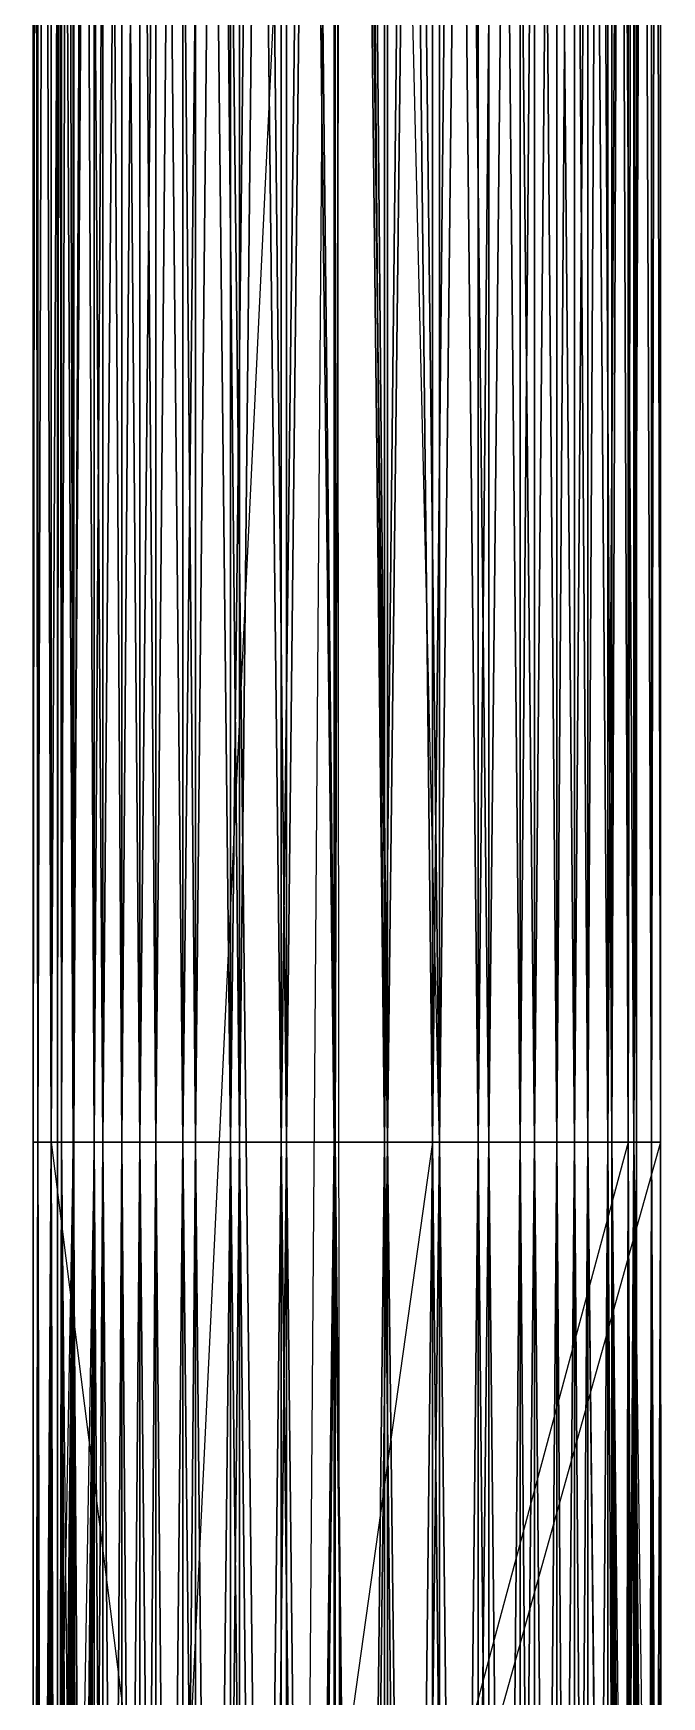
# Model space of a CAD drawing. Extents: x 234 to 504, y 2754 to 8450.
# Drawn here: x 234 to 504, y 6314 to 7026 of the extents above; entities that cross this region are included whole.
import ezdxf

# ---------------------------------------------------------------- set-up
doc = ezdxf.new("R2010")
doc.units = 0
doc.layers.get('0').update_dxf_attribs({"linetype": 'CONTINUOUS'})

msp = doc.modelspace()

# ---------------------------------------------------------------- linework, layer by layer
at = {"color": 7}
for points in [[(234.24, 8450.03, -235.81), (236.18, 6551.26, -258.56), (236.18, 6551.26, -258.56), (234.24, 8450.03, -235.81), (234.24, 6551.26, -235.81), (236.18, 6551.26, -258.56), (234.24, 6551.26, -235.81), (234.24, 8450.03, -235.81)], [(236.18, 8450.03, -213.05), (234.24, 6551.26, -235.81), (234.24, 6551.26, -235.81), (236.18, 8450.03, -213.05), (236.18, 6551.26, -213.05), (234.24, 6551.26, -235.81), (236.18, 6551.26, -213.05), (236.18, 8450.03, -213.05)], [(236.18, 8450.03, -258.56), (241.93, 6551.26, -280.66), (241.93, 6551.26, -280.66), (236.18, 8450.03, -258.56), (236.18, 6551.26, -258.56), (241.93, 6551.26, -280.66), (236.18, 6551.26, -258.56), (236.18, 8450.03, -258.56)], [(241.93, 8450.03, -190.95), (236.18, 6551.26, -213.05), (236.18, 6551.26, -213.05), (241.93, 8450.03, -190.95), (241.93, 6551.26, -190.95), (236.18, 6551.26, -213.05), (241.93, 6551.26, -190.95), (241.93, 8450.03, -190.95)], [(405.27, 8450.03, -116.97), (405.27, 6551.26, -116.97), (405.27, 6551.26, -116.97), (405.27, 8450.03, -116.97), (384.67, 6551.26, -112.53), (405.27, 6551.26, -116.97), (240.41, 5375.49, -276.1)], [(241.93, 8450.03, -280.66), (251.34, 6551.26, -301.47), (251.34, 6551.26, -301.47), (241.93, 8450.03, -280.66), (241.93, 6551.26, -280.66), (251.34, 6551.26, -301.47), (241.93, 6551.26, -280.66), (241.93, 8450.03, -280.66)], [(251.34, 8450.03, -170.14), (241.93, 6551.26, -190.95), (241.93, 6551.26, -190.95), (251.34, 8450.03, -170.14), (251.34, 6551.26, -170.14), (241.93, 6551.26, -190.95), (251.34, 6551.26, -170.14), (251.34, 8450.03, -170.14)], [(246.38, 8450.03, -214.8), (246.38, 6551.26, -214.8), (246.38, 6551.26, -214.8), (246.38, 8450.03, -214.8), (244.6, 6551.26, -235.81), (246.38, 6551.26, -214.8), (244.6, 6551.26, -235.81), (246.38, 8450.03, -214.8)], [(244.6, 8450.03, -235.81), (244.6, 6551.26, -235.81), (244.6, 6551.26, -235.81), (244.6, 8450.03, -235.81), (246.38, 6551.26, -256.81), (244.6, 6551.26, -235.81), (246.38, 6551.26, -256.81), (244.6, 8450.03, -235.81)], [(251.7, 8450.03, -194.4), (251.7, 6551.26, -194.4), (251.7, 6551.26, -194.4), (251.7, 8450.03, -194.4), (246.38, 6551.26, -214.8), (251.7, 6551.26, -194.4), (246.38, 6551.26, -214.8), (251.7, 8450.03, -194.4)], [(246.38, 8450.03, -256.81), (246.38, 6551.26, -256.81), (246.38, 6551.26, -256.81), (246.38, 8450.03, -256.81), (251.7, 6551.26, -277.21), (246.38, 6551.26, -256.81), (251.7, 6551.26, -277.21), (246.38, 8450.03, -256.81)], [(251.34, 8450.03, -301.47), (264.12, 6551.26, -320.39), (264.12, 6551.26, -320.39), (251.34, 8450.03, -301.47), (251.34, 6551.26, -301.47), (264.12, 6551.26, -320.39), (251.34, 6551.26, -301.47), (251.34, 8450.03, -301.47)], [(264.12, 8450.03, -151.22), (251.34, 6551.26, -170.14), (251.34, 6551.26, -170.14), (264.12, 8450.03, -151.22), (264.12, 6551.26, -151.22), (251.34, 6551.26, -170.14), (264.12, 6551.26, -151.22), (264.12, 8450.03, -151.22)], [(260.38, 8450.03, -175.19), (260.38, 6551.26, -175.19), (260.38, 6551.26, -175.19), (260.38, 8450.03, -175.19), (251.7, 6551.26, -194.4), (260.38, 6551.26, -175.19), (251.7, 6551.26, -194.4), (260.38, 8450.03, -175.19)], [(251.7, 8450.03, -277.21), (251.7, 6551.26, -277.21), (251.7, 6551.26, -277.21), (251.7, 8450.03, -277.21), (260.38, 6551.26, -296.42), (251.7, 6551.26, -277.21), (260.38, 6551.26, -296.42), (251.7, 8450.03, -277.21)], [(255.9, 5342.95, -287.59), (405.27, 8450.03, -116.97)], [(272.18, 8450.03, -157.73), (272.18, 6551.26, -157.73), (272.18, 6551.26, -157.73), (272.18, 8450.03, -157.73), (260.38, 6551.26, -175.19), (272.18, 6551.26, -157.73), (260.38, 6551.26, -175.19), (272.18, 8450.03, -157.73)], [(260.38, 8450.03, -296.42), (260.38, 6551.26, -296.42), (260.38, 6551.26, -296.42), (260.38, 8450.03, -296.42), (272.18, 6551.26, -313.88), (260.38, 6551.26, -296.42), (272.18, 6551.26, -313.88), (260.38, 8450.03, -296.42)], [(264.12, 8450.03, -320.39), (279.93, 6551.26, -336.88), (279.93, 6551.26, -336.88), (264.12, 8450.03, -320.39), (264.12, 6551.26, -320.39), (279.93, 6551.26, -336.88), (264.12, 6551.26, -320.39), (264.12, 8450.03, -320.39)], [(279.93, 8450.03, -134.74), (264.12, 6551.26, -151.22), (264.12, 6551.26, -151.22), (279.93, 8450.03, -134.74), (279.93, 6551.26, -134.74), (264.12, 6551.26, -151.22), (279.93, 6551.26, -134.74), (279.93, 8450.03, -134.74)], [(286.77, 8450.03, -142.51), (286.77, 6551.26, -142.51), (286.77, 6551.26, -142.51), (286.77, 8450.03, -142.51), (272.18, 6551.26, -157.73), (286.77, 6551.26, -142.51), (272.18, 6551.26, -157.73), (286.77, 8450.03, -142.51)], [(272.18, 8450.03, -313.88), (272.18, 6551.26, -313.88), (272.18, 6551.26, -313.88), (272.18, 8450.03, -313.88), (286.77, 6551.26, -329.1), (272.18, 6551.26, -313.88), (286.77, 6551.26, -329.1), (272.18, 8450.03, -313.88)], [(279.93, 8450.03, -336.88), (298.29, 6551.26, -350.46), (298.29, 6551.26, -350.46), (279.93, 8450.03, -336.88), (279.93, 6551.26, -336.88), (298.29, 6551.26, -350.46), (279.93, 6551.26, -336.88), (279.93, 8450.03, -336.88)], [(298.29, 8450.03, -121.16), (279.93, 6551.26, -134.74), (279.93, 6551.26, -134.74), (298.29, 8450.03, -121.16), (298.29, 6551.26, -121.16), (279.93, 6551.26, -134.74), (298.29, 6551.26, -121.16), (298.29, 8450.03, -121.16)], [(303.72, 8450.03, -129.98), (303.72, 6551.26, -129.98), (303.72, 6551.26, -129.98), (303.72, 8450.03, -129.98), (286.77, 6551.26, -142.51), (303.72, 6551.26, -129.98), (286.77, 6551.26, -142.51), (303.72, 8450.03, -129.98)], [(286.77, 8450.03, -329.1), (286.77, 6551.26, -329.1), (286.77, 6551.26, -329.1), (286.77, 8450.03, -329.1), (303.72, 6551.26, -341.64), (286.77, 6551.26, -329.1), (303.72, 6551.26, -341.64), (286.77, 8450.03, -329.1)], [(298.29, 8450.03, -350.46), (318.68, 6551.26, -360.74), (318.68, 6551.26, -360.74), (298.29, 8450.03, -350.46), (298.29, 6551.26, -350.46), (318.68, 6551.26, -360.74), (298.29, 6551.26, -350.46), (298.29, 8450.03, -350.46)], [(318.68, 8450.03, -110.88), (298.29, 6551.26, -121.16), (298.29, 6551.26, -121.16), (318.68, 8450.03, -110.88), (318.68, 6551.26, -110.88), (298.29, 6551.26, -121.16), (318.68, 6551.26, -110.88), (318.68, 8450.03, -110.88)], [(322.54, 8450.03, -120.49), (322.54, 6551.26, -120.49), (322.54, 6551.26, -120.49), (322.54, 8450.03, -120.49), (303.72, 6551.26, -129.98), (322.54, 6551.26, -120.49), (303.72, 6551.26, -129.98), (322.54, 8450.03, -120.49)], [(303.72, 8450.03, -341.64), (303.72, 6551.26, -341.64), (303.72, 6551.26, -341.64), (303.72, 8450.03, -341.64), (322.54, 6551.26, -351.13), (303.72, 6551.26, -341.64), (322.54, 6551.26, -351.13), (303.72, 8450.03, -341.64)], [(368.88, 2753.73, -101.17), (303.72, 8450.03, -129.98)], [(303.72, 8450.03, -129.98), (368.88, 2753.73, -111.52)], [(318.68, 8450.03, -360.74), (340.51, 6551.26, -367.42), (340.51, 6551.26, -367.42), (318.68, 8450.03, -360.74), (318.68, 6551.26, -360.74), (340.51, 6551.26, -367.42), (318.68, 6551.26, -360.74), (318.68, 8450.03, -360.74)], [(340.51, 8450.03, -104.19), (318.68, 6551.26, -110.88), (318.68, 6551.26, -110.88), (340.51, 8450.03, -104.19), (340.51, 6551.26, -104.19), (318.68, 6551.26, -110.88), (340.51, 6551.26, -104.19), (340.51, 8450.03, -104.19)], [(342.7, 8450.03, -114.31), (342.7, 6551.26, -114.31), (342.7, 6551.26, -114.31), (342.7, 8450.03, -114.31), (322.54, 6551.26, -120.49), (342.7, 6551.26, -114.31), (322.54, 6551.26, -120.49), (342.7, 8450.03, -114.31)], [(322.54, 8450.03, -351.13), (322.54, 6551.26, -351.13), (322.54, 6551.26, -351.13), (322.54, 8450.03, -351.13), (342.7, 6551.26, -357.3), (322.54, 6551.26, -351.13), (342.7, 6551.26, -357.3), (322.54, 8450.03, -351.13)], [(340.51, 4652.49, -104.19), (368.88, 8450.03, -101.17)], [(340.51, 8450.03, -367.42), (363.16, 6551.26, -370.33), (363.16, 6551.26, -370.33), (340.51, 8450.03, -367.42), (340.51, 6551.26, -367.42), (363.16, 6551.26, -370.33), (340.51, 6551.26, -367.42), (340.51, 8450.03, -367.42)], [(363.16, 8450.03, -101.29), (340.51, 6551.26, -104.19), (340.51, 6551.26, -104.19), (363.16, 8450.03, -101.29), (363.16, 6551.26, -101.29), (340.51, 6551.26, -104.19), (363.16, 6551.26, -101.29), (363.16, 8450.03, -101.29), (385.98, 6551.26, -102.26), (363.16, 6551.26, -101.29), (363.16, 6551.26, -101.29), (385.98, 6551.26, -102.26), (363.16, 4652.49, -101.29), (363.16, 6551.26, -101.29), (363.16, 4652.49, -101.29), (385.98, 6551.26, -102.26), (385.98, 4652.49, -102.26)], [(363.6, 8450.03, -111.64), (363.6, 6551.26, -111.64), (363.6, 6551.26, -111.64), (363.6, 8450.03, -111.64), (342.7, 6551.26, -114.31), (363.6, 6551.26, -111.64), (342.7, 6551.26, -114.31), (363.6, 8450.03, -111.64)], [(342.7, 8450.03, -357.3), (342.7, 6551.26, -357.3), (342.7, 6551.26, -357.3), (342.7, 8450.03, -357.3), (363.6, 6551.26, -359.98), (342.7, 6551.26, -357.3), (363.6, 6551.26, -359.98), (342.7, 8450.03, -357.3)], [(385.98, 4652.49, -102.26), (408.3, 6551.26, -107.07), (408.3, 6551.26, -107.07), (385.98, 4652.49, -102.26), (385.98, 6551.26, -102.26), (408.3, 6551.26, -107.07), (363.16, 8450.03, -101.29), (368.88, 8450.03, -101.17), (385.98, 6551.26, -102.26), (363.16, 8450.03, -101.29), (368.88, 2753.73, -101.17)], [(363.16, 8450.03, -370.33), (385.98, 6551.26, -369.36), (385.98, 6551.26, -369.36), (363.16, 8450.03, -370.33), (363.16, 6551.26, -370.33), (385.98, 6551.26, -369.36), (363.16, 6551.26, -370.33), (363.16, 8450.03, -370.33)], [(368.88, 8450.03, -111.52), (384.67, 6551.26, -112.53), (384.67, 6551.26, -112.53), (368.88, 8450.03, -111.52), (363.6, 6551.26, -111.64), (384.67, 6551.26, -112.53), (363.6, 6551.26, -111.64), (368.88, 8450.03, -111.52)], [(363.6, 8450.03, -359.98), (363.6, 6551.26, -359.98), (363.6, 6551.26, -359.98), (363.6, 8450.03, -359.98), (384.67, 6551.26, -359.08), (363.6, 6551.26, -359.98), (384.67, 6551.26, -359.08), (363.6, 8450.03, -359.98)], [(385.98, 8450.03, -102.26), (385.98, 6551.26, -102.26), (368.88, 8450.03, -101.17), (385.98, 6551.26, -102.26), (385.98, 8450.03, -102.26)], [(384.67, 8450.03, -112.53), (384.67, 6551.26, -112.53), (405.27, 8450.03, -116.97), (384.67, 6551.26, -112.53), (384.67, 8450.03, -112.53)], [(384.67, 8450.03, -359.08), (384.67, 6551.26, -359.08), (384.67, 6551.26, -359.08), (384.67, 8450.03, -359.08), (405.27, 6551.26, -354.64), (384.67, 6551.26, -359.08), (405.27, 6551.26, -354.64), (384.67, 8450.03, -359.08)], [(408.3, 8450.03, -107.07), (385.98, 6551.26, -102.26), (385.98, 6551.26, -102.26), (408.3, 8450.03, -107.07), (408.3, 6551.26, -107.07), (385.98, 6551.26, -102.26), (408.3, 6551.26, -107.07), (408.3, 8450.03, -107.07)], [(385.98, 8450.03, -369.36), (408.3, 6551.26, -364.54), (408.3, 6551.26, -364.54), (385.98, 8450.03, -369.36), (385.98, 6551.26, -369.36), (408.3, 6551.26, -364.54), (385.98, 6551.26, -369.36), (385.98, 8450.03, -369.36)], [(405.27, 8450.03, -354.64), (405.27, 6551.26, -354.64), (405.27, 6551.26, -354.64), (405.27, 8450.03, -354.64), (424.83, 6551.26, -346.78), (405.27, 6551.26, -354.64), (424.83, 6551.26, -346.78), (405.27, 8450.03, -354.64)], [(424.83, 8450.03, -124.83), (424.83, 6551.26, -124.83), (424.83, 6551.26, -124.83), (424.83, 8450.03, -124.83), (405.27, 6551.26, -116.97), (424.83, 6551.26, -124.83), (405.27, 6551.26, -116.97), (424.83, 8450.03, -124.83)], [(429.49, 8450.03, -115.58), (408.3, 6551.26, -107.07), (408.3, 6551.26, -107.07), (429.49, 8450.03, -115.58), (429.49, 6551.26, -115.58), (408.3, 6551.26, -107.07), (429.49, 6551.26, -115.58), (429.49, 8450.03, -115.58)], [(408.3, 8450.03, -364.54), (429.49, 6551.26, -356.03), (429.49, 6551.26, -356.03), (408.3, 8450.03, -364.54), (408.3, 6551.26, -364.54), (429.49, 6551.26, -356.03), (408.3, 6551.26, -364.54), (408.3, 8450.03, -364.54)], [(424.83, 8450.03, -346.78), (424.83, 6551.26, -346.78), (424.83, 6551.26, -346.78), (424.83, 8450.03, -346.78), (442.78, 6551.26, -335.73), (424.83, 6551.26, -346.78), (442.78, 6551.26, -335.73), (424.83, 8450.03, -346.78)], [(442.78, 8450.03, -135.88), (442.78, 6551.26, -135.88), (442.78, 6551.26, -135.88), (442.78, 8450.03, -135.88), (424.83, 6551.26, -124.83), (442.78, 6551.26, -135.88), (424.83, 6551.26, -124.83), (442.78, 8450.03, -135.88)], [(448.94, 8450.03, -127.56), (429.49, 6551.26, -115.58), (429.49, 6551.26, -115.58), (448.94, 8450.03, -127.56), (448.94, 6551.26, -127.56), (429.49, 6551.26, -115.58), (448.94, 6551.26, -127.56), (448.94, 8450.03, -127.56)], [(429.49, 8450.03, -356.03), (448.94, 6551.26, -344.06), (448.94, 6551.26, -344.06), (429.49, 8450.03, -356.03), (429.49, 6551.26, -356.03), (448.94, 6551.26, -344.06), (429.49, 6551.26, -356.03), (429.49, 8450.03, -356.03)], [(442.78, 8450.03, -335.73), (442.78, 6551.26, -335.73), (442.78, 6551.26, -335.73), (442.78, 8450.03, -335.73), (458.61, 6551.26, -321.8), (442.78, 6551.26, -335.73), (458.61, 6551.26, -321.8), (442.78, 8450.03, -335.73)], [(458.61, 8450.03, -149.81), (458.61, 6551.26, -149.81), (458.61, 6551.26, -149.81), (458.61, 8450.03, -149.81), (442.78, 6551.26, -135.88), (458.61, 6551.26, -149.81), (442.78, 6551.26, -135.88), (458.61, 8450.03, -149.81)], [(466.08, 8450.03, -142.64), (448.94, 6551.26, -127.56), (448.94, 6551.26, -127.56), (466.08, 8450.03, -142.64), (466.08, 6551.26, -142.64), (448.94, 6551.26, -127.56), (466.08, 6551.26, -142.64), (466.08, 8450.03, -142.64)], [(448.94, 8450.03, -344.06), (466.08, 6551.26, -328.97), (466.08, 6551.26, -328.97), (448.94, 8450.03, -344.06), (448.94, 6551.26, -344.06), (466.08, 6551.26, -328.97), (448.94, 6551.26, -344.06), (448.94, 8450.03, -344.06)], [(458.61, 8450.03, -321.8), (458.61, 6551.26, -321.8), (458.61, 6551.26, -321.8), (458.61, 8450.03, -321.8), (471.85, 6551.26, -305.4), (458.61, 6551.26, -321.8), (471.85, 6551.26, -305.4), (458.61, 8450.03, -321.8)], [(471.85, 8450.03, -166.21), (471.85, 6551.26, -166.21), (471.85, 6551.26, -166.21), (471.85, 8450.03, -166.21), (458.61, 6551.26, -149.81), (471.85, 6551.26, -166.21), (458.61, 6551.26, -149.81), (471.85, 8450.03, -166.21)], [(480.43, 8450.03, -160.41), (466.08, 6551.26, -142.64), (466.08, 6551.26, -142.64), (480.43, 8450.03, -160.41), (480.43, 6551.26, -160.41), (466.08, 6551.26, -142.64), (480.43, 6551.26, -160.41), (480.43, 8450.03, -160.41)], [(466.08, 8450.03, -328.97), (480.43, 6551.26, -311.2), (480.43, 6551.26, -311.2), (466.08, 8450.03, -328.97), (466.08, 6551.26, -328.97), (480.43, 6551.26, -311.2), (466.08, 6551.26, -328.97), (466.08, 8450.03, -328.97)], [(471.85, 8450.03, -305.4), (471.85, 6551.26, -305.4), (471.85, 6551.26, -305.4), (471.85, 8450.03, -305.4), (482.13, 6551.26, -287), (471.85, 6551.26, -305.4), (482.13, 6551.26, -287), (471.85, 8450.03, -305.4)], [(482.13, 8450.03, -184.61), (482.13, 6551.26, -184.61), (482.13, 6551.26, -184.61), (482.13, 8450.03, -184.61), (471.85, 6551.26, -166.21), (482.13, 6551.26, -184.61), (471.85, 6551.26, -166.21), (482.13, 8450.03, -184.61)], [(491.57, 8450.03, -180.35), (480.43, 6551.26, -160.41), (480.43, 6551.26, -160.41), (491.57, 8450.03, -180.35), (491.57, 6551.26, -180.35), (480.43, 6551.26, -160.41), (491.57, 6551.26, -180.35), (491.57, 8450.03, -180.35)], [(480.43, 8450.03, -311.2), (491.57, 6551.26, -291.27), (491.57, 6551.26, -291.27), (480.43, 8450.03, -311.2), (480.43, 6551.26, -311.2), (491.57, 6551.26, -291.27), (480.43, 6551.26, -311.2), (480.43, 8450.03, -311.2)], [(482.13, 8450.03, -287), (482.13, 6551.26, -287), (482.13, 6551.26, -287), (482.13, 8450.03, -287), (489.15, 6551.26, -267.12), (482.13, 6551.26, -287), (489.15, 6551.26, -267.12), (482.13, 8450.03, -287)], [(489.15, 8450.03, -204.49), (489.15, 6551.26, -204.49), (489.15, 6551.26, -204.49), (489.15, 8450.03, -204.49), (482.13, 6551.26, -184.61), (489.15, 6551.26, -204.49), (482.13, 6551.26, -184.61), (489.15, 8450.03, -204.49)], [(489.15, 8450.03, -267.12), (489.15, 6551.26, -267.12), (489.15, 6551.26, -267.12), (489.15, 8450.03, -267.12), (492.71, 6551.26, -246.35), (489.15, 6551.26, -267.12), (492.71, 6551.26, -246.35), (489.15, 8450.03, -267.12)], [(492.71, 8450.03, -225.27), (492.71, 6551.26, -225.27), (492.71, 6551.26, -225.27), (492.71, 8450.03, -225.27), (489.15, 6551.26, -204.49), (492.71, 6551.26, -225.27), (489.15, 6551.26, -204.49), (492.71, 8450.03, -225.27)], [(499.17, 8450.03, -201.88), (491.57, 6551.26, -180.35), (491.57, 6551.26, -180.35), (499.17, 8450.03, -201.88), (499.17, 6551.26, -201.88), (491.57, 6551.26, -180.35), (499.17, 6551.26, -201.88), (499.17, 8450.03, -201.88)], [(491.57, 8450.03, -291.27), (499.17, 6551.26, -269.73), (499.17, 6551.26, -269.73), (491.57, 8450.03, -291.27), (491.57, 6551.26, -291.27), (499.17, 6551.26, -269.73), (491.57, 6551.26, -291.27), (491.57, 8450.03, -291.27)], [(492.71, 8450.03, -246.35), (492.71, 6551.26, -246.35), (492.71, 6551.26, -246.35), (492.71, 8450.03, -246.35), (492.71, 6551.26, -225.27), (492.71, 6551.26, -246.35), (492.71, 6551.26, -225.27), (492.71, 8450.03, -246.35)], [(503.03, 8450.03, -224.39), (499.17, 6551.26, -201.88), (499.17, 6551.26, -201.88), (503.03, 8450.03, -224.39), (503.03, 6551.26, -224.39), (499.17, 6551.26, -201.88), (503.03, 6551.26, -224.39), (503.03, 8450.03, -224.39)], [(499.17, 8450.03, -269.73), (503.03, 6551.26, -247.23), (503.03, 6551.26, -247.23), (499.17, 8450.03, -269.73), (499.17, 6551.26, -269.73), (503.03, 6551.26, -247.23), (499.17, 6551.26, -269.73), (499.17, 8450.03, -269.73)], [(503.03, 8450.03, -247.23), (503.03, 6551.26, -224.39), (503.03, 6551.26, -224.39), (503.03, 8450.03, -247.23), (503.03, 6551.26, -247.23), (503.03, 6551.26, -224.39), (503.03, 6551.26, -247.23), (503.03, 8450.03, -247.23)], [(234.4, 5653.24, -229.23), (236.18, 6551.26, -213.05), (236.18, 6551.26, -213.05), (234.4, 5653.24, -229.23), (234.24, 6551.26, -235.81), (236.18, 6551.26, -213.05), (234.24, 6551.26, -235.81), (234.4, 5653.24, -229.23)], [(234.24, 5653.66, -235.81), (234.24, 6551.26, -235.81), (234.24, 6551.26, -235.81), (234.24, 5653.66, -235.81), (236.18, 6551.26, -258.56), (234.24, 6551.26, -235.81), (236.18, 6551.26, -258.56), (234.24, 5653.66, -235.81)], [(234.26, 5653.61, -238.01), (236.18, 6551.26, -258.56), (234.26, 5653.61, -238.01)], [(234.4, 5653.24, -242.4), (236.18, 6551.26, -258.56), (234.26, 5653.61, -238.01), (236.18, 6551.26, -258.56), (234.4, 5653.24, -242.4)], [(234.68, 5652.5, -224.9), (236.18, 6551.26, -213.05), (235.1, 5651.39, -220.64), (236.18, 6551.26, -213.05), (234.68, 5652.5, -224.9)], [(234.68, 5652.5, -246.72), (236.18, 6551.26, -258.56), (236.18, 6551.26, -258.56), (234.68, 5652.5, -246.72)], [(235.09, 5651.4, -250.96), (236.18, 6551.26, -258.56), (235.09, 5651.4, -250.96)], [(235.63, 5649.93, -255.12), (236.18, 6551.26, -258.56), (235.09, 5651.4, -250.96), (236.18, 6551.26, -258.56), (235.63, 5649.93, -255.12)], [(235.1, 5651.39, -220.64), (236.18, 6551.26, -213.05), (238.66, 5640.75, -270.02)], [(243.91, 5614.94, -285.92), (251.34, 6551.26, -301.47), (235.1, 5651.39, -220.64)], [(236.18, 4652.49, -258.56), (243.91, 5614.94, -285.92), (244.29, 5610.63, -286.85), (251.34, 6551.26, -301.47), (243.91, 5614.94, -285.92), (251.34, 6551.26, -301.47), (244.29, 5610.63, -286.85), (244.52, 5606.26, -287.41), (251.34, 6551.26, -301.47), (251.34, 6551.26, -301.47), (244.52, 5606.26, -287.41), (244.6, 5601.88, -287.59), (251.34, 6551.26, -301.47), (244.52, 5597.49, -287.41)], [(236.27, 5648.12, -212.49), (241.93, 6551.26, -190.95), (241.93, 6551.26, -190.95), (236.27, 5648.12, -212.49), (236.18, 6551.26, -213.05), (241.93, 6551.26, -190.95), (236.18, 6551.26, -213.05), (236.27, 5648.12, -212.49)], [(236.18, 5648.39, -213.05), (236.18, 6551.26, -213.05), (236.18, 6551.26, -213.05), (236.18, 5648.39, -213.05)], [(236.19, 5648.35, -258.64), (236.18, 6551.26, -258.56), (236.18, 6551.26, -258.56), (236.19, 5648.35, -258.64), (241.93, 6551.26, -280.66), (236.18, 6551.26, -258.56), (241.93, 6551.26, -280.66), (236.19, 5648.35, -258.64)], [(237.01, 5645.97, -262.96), (241.93, 6551.26, -280.66), (241.93, 6551.26, -280.66), (237.01, 5645.97, -262.96)], [(242.78, 5623.21, -188.62), (241.93, 6551.26, -190.95), (237.81, 4783.47, -205.01)], [(237.81, 5643.51, -205.01), (241.93, 6551.26, -190.95), (239.53, 5637.71, -198.42), (241.93, 6551.26, -190.95), (237.81, 5643.51, -205.01)], [(240.41, 5634.41, -276.1), (241.93, 6551.26, -280.66), (238.66, 5640.75, -270.02), (241.93, 6551.26, -280.66), (240.41, 5634.41, -276.1)], [(238.66, 5640.75, -270.02), (241.93, 6551.26, -280.66), (493.16, 4566.18, -287.59)], [(239.53, 5637.71, -198.42), (241.93, 6551.26, -190.95), (239.53, 5637.71, -198.42)], [(241.26, 5630.87, -192.9), (241.93, 6551.26, -190.95), (241.93, 6551.26, -190.95), (241.26, 5630.87, -192.9)], [(244.29, 5610.61, -184.76), (241.93, 6551.26, -190.95), (244.52, 5606.27, -184.21)], [(244.52, 5606.27, -184.21), (241.93, 6551.26, -190.95), (251.34, 6551.26, -170.14), (244.52, 5606.27, -184.21)], [(243.91, 5614.92, -185.69), (241.93, 6551.26, -190.95), (244.29, 5610.61, -184.76), (241.93, 6551.26, -190.95), (243.91, 5614.92, -185.69)], [(243.4, 5619.15, -186.99), (241.93, 6551.26, -190.95), (241.93, 6551.26, -190.95), (243.4, 5619.15, -186.99)], [(241.98, 5627.49, -190.8), (241.93, 6551.26, -190.95), (242.78, 5623.21, -188.62), (241.93, 6551.26, -190.95), (241.98, 5627.49, -190.8)], [(242.06, 5627.13, -281.02), (241.93, 6551.26, -280.66), (241.93, 6551.26, -280.66), (242.06, 5627.13, -281.02), (251.34, 6551.26, -301.47), (241.93, 6551.26, -280.66), (251.34, 6551.26, -301.47), (242.06, 5627.13, -281.02)], [(503.08, 5652.5, -246.72), (503.03, 6551.26, -247.23), (242.78, 5623.21, -188.62)], [(243.4, 5619.13, -284.63), (251.34, 6551.26, -301.47), (251.34, 6551.26, -301.47), (243.4, 5619.13, -284.63)], [(244.52, 5606.27, -184.21), (251.34, 6551.26, -170.14), (244.6, 5601.89, -184.02)], [(244.77, 5653.24, -242.41), (246.38, 6551.26, -256.81), (246.38, 6551.26, -256.81), (244.77, 5653.24, -242.41), (244.6, 6551.26, -235.81), (246.38, 6551.26, -256.81), (255.14, 5614.95, -285.91)], [(244.62, 5653.61, -238.01), (244.6, 6551.26, -235.81), (244.77, 5653.24, -242.41), (244.6, 6551.26, -235.81), (244.62, 5653.61, -238.01)], [(244.6, 5653.66, -235.81), (244.6, 6551.26, -235.81), (244.6, 6551.26, -235.81), (244.6, 5653.66, -235.81), (246.38, 6551.26, -214.8), (244.6, 6551.26, -235.81), (246.38, 6551.26, -214.8), (244.6, 5653.66, -235.81)], [(244.6, 4307.26, -287.59), (493.16, 5601.88, -287.59), (491.57, 6551.26, -291.27), (491.57, 4652.49, -291.27), (493.16, 5601.88, -287.59), (491.57, 4652.49, -291.27), (491.57, 6551.26, -291.27), (480.43, 6551.26, -311.2), (491.57, 4652.49, -291.27)], [(251.34, 4652.49, -301.47), (251.34, 6551.26, -301.47), (244.6, 5601.88, -287.59), (251.34, 4652.49, -301.47)], [(251.34, 4652.49, -170.14), (244.6, 5601.89, -184.02), (251.34, 6551.26, -170.14), (251.34, 4652.49, -170.14), (244.6, 5601.89, -184.02), (251.34, 4652.49, -170.14), (251.34, 6551.26, -170.14), (264.12, 6551.26, -151.22), (251.34, 4652.49, -170.14)], [(248.47, 5643.51, -205.01), (251.7, 6551.26, -194.4), (244.77, 5653.24, -242.41)], [(244.77, 5653.24, -229.23), (246.38, 6551.26, -214.8), (246.38, 6551.26, -214.8), (244.77, 5653.24, -229.23)], [(245.08, 5652.5, -246.72), (246.38, 6551.26, -256.81), (245.52, 5651.39, -250.96), (246.38, 6551.26, -256.81), (245.08, 5652.5, -246.72)], [(253.9, 5623.21, -188.62), (260.38, 6551.26, -175.19), (245.08, 5652.5, -224.9)], [(245.52, 5651.39, -220.64), (246.38, 6551.26, -214.8), (245.08, 5652.5, -224.9), (246.38, 6551.26, -214.8), (245.52, 5651.39, -220.64)], [(245.08, 5652.5, -224.9), (246.38, 6551.26, -214.8), (255.9, 4566.2, -184.02)], [(245.52, 5651.39, -250.96), (246.38, 6551.26, -256.81), (246.11, 5649.93, -255.12)], [(490.96, 5648.12, -212.49), (489.15, 6551.26, -204.49), (246.11, 5649.93, -255.12)], [(246.11, 5649.93, -255.12), (246.38, 6551.26, -256.81), (248.47, 5643.51, -205.01)], [(247.6, 5645.97, -262.96), (251.7, 6551.26, -277.21), (251.7, 6551.26, -277.21), (247.6, 5645.97, -262.96), (246.38, 6551.26, -256.81), (251.7, 6551.26, -277.21), (246.38, 6551.26, -256.81), (247.6, 5645.97, -262.96)], [(246.39, 5649.19, -256.86), (246.38, 6551.26, -256.81), (246.38, 6551.26, -256.81), (246.39, 5649.19, -256.86)], [(246.38, 5649.21, -214.8), (246.38, 6551.26, -214.8), (246.38, 6551.26, -214.8), (246.38, 5649.21, -214.8), (251.7, 6551.26, -194.4), (246.38, 6551.26, -214.8), (251.7, 6551.26, -194.4), (246.38, 5649.21, -214.8)], [(246.8, 5648.12, -212.49), (251.7, 6551.26, -194.4), (251.7, 6551.26, -194.4), (246.8, 5648.12, -212.49)], [(250.35, 5637.71, -198.42), (251.7, 6551.26, -194.4), (248.47, 5643.51, -205.01), (251.7, 6551.26, -194.4), (250.35, 5637.71, -198.42)], [(249.4, 5640.75, -270.02), (251.7, 6551.26, -277.21), (251.31, 5634.41, -276.1), (251.7, 6551.26, -277.21), (249.4, 5640.75, -270.02)], [(493, 5653.27, -242.18), (492.68, 5652.5, -246.72), (492.71, 6551.26, -246.35), (493, 5653.27, -242.18), (251.31, 5569.34, -276.1)], [(251.31, 5634.41, -276.1), (251.7, 6551.26, -277.21), (251.31, 5634.41, -276.1)], [(264.12, 4652.49, -320.39), (264.12, 6551.26, -320.39), (251.34, 6551.26, -301.47), (264.12, 4652.49, -320.39)], [(264.12, 4652.49, -320.39), (251.34, 6551.26, -301.47), (251.34, 4652.49, -301.47)], [(251.34, 4652.49, -170.14), (264.12, 6551.26, -151.22), (264.12, 4652.49, -151.22)], [(253.11, 5627.13, -281.02), (260.38, 6551.26, -296.42), (260.38, 6551.26, -296.42), (253.11, 5627.13, -281.02), (251.7, 6551.26, -277.21), (260.38, 6551.26, -296.42), (251.7, 6551.26, -277.21), (253.11, 5627.13, -281.02)], [(251.73, 5632.85, -277.31), (251.7, 6551.26, -277.21), (251.7, 6551.26, -277.21), (251.73, 5632.85, -277.31)], [(251.73, 5632.84, -194.3), (251.7, 6551.26, -194.4), (251.7, 6551.26, -194.4), (251.73, 5632.84, -194.3), (260.38, 6551.26, -175.19), (251.7, 6551.26, -194.4), (260.38, 6551.26, -175.19), (251.73, 5632.84, -194.3)], [(252.24, 5630.87, -192.9), (260.38, 6551.26, -175.19), (260.38, 6551.26, -175.19), (252.24, 5630.87, -192.9)], [(260.38, 4652.49, -175.19), (255.9, 5601.9, -184.02), (255.56, 5610.62, -184.77), (255.81, 5606.27, -184.21), (260.38, 6551.26, -175.19), (255.56, 5610.62, -184.77), (253.9, 5623.21, -188.62), (254.59, 5619.15, -186.99), (260.38, 6551.26, -175.19), (253.9, 5623.21, -188.62), (260.38, 6551.26, -175.19), (254.59, 5619.15, -186.99), (255.15, 5614.92, -185.69), (260.38, 6551.26, -175.19), (260.38, 6551.26, -175.19), (255.15, 5614.92, -185.69), (255.56, 5610.62, -184.77), (260.38, 6551.26, -175.19), (255.81, 5338.56, -184.21)], [(254.59, 5619.13, -284.63), (260.38, 6551.26, -296.42), (255.14, 5614.95, -285.91), (260.38, 6551.26, -296.42), (254.59, 5619.13, -284.63)], [(255.81, 5347.34, -287.41), (260.38, 6551.26, -296.42), (255.9, 5342.95, -287.59), (255.9, 5601.88, -287.59), (255.81, 5606.26, -287.41), (260.38, 6551.26, -296.42), (255.9, 5601.88, -287.59), (260.38, 6551.26, -296.42), (255.81, 5606.26, -287.41), (255.56, 5610.63, -286.85), (260.38, 6551.26, -296.42), (260.38, 6551.26, -296.42), (255.56, 5610.63, -286.85), (255.14, 5614.95, -285.91), (260.38, 6551.26, -296.42), (255.14, 5356.02, -285.91)], [(255.81, 5597.5, -287.41), (255.9, 5601.88, -287.59), (260.38, 6551.26, -296.42), (255.81, 5347.34, -287.41), (255.9, 5601.88, -287.59), (260.38, 6551.26, -296.42), (255.9, 5601.88, -287.59), (255.81, 5347.34, -287.41)], [(481.86, 3530.49, -184.02), (255.81, 5606.27, -184.21), (255.9, 5601.9, -184.02), (260.38, 6551.26, -175.19), (255.81, 5606.27, -184.21), (260.38, 6551.26, -175.19), (255.9, 5601.9, -184.02), (260.38, 4652.49, -175.19), (260.38, 6551.26, -175.19), (260.38, 6551.26, -175.19), (260.38, 4652.49, -175.19), (272.18, 6551.26, -157.73), (260.38, 6551.26, -175.19), (272.18, 6551.26, -157.73), (260.38, 4652.49, -175.19)], [(255.9, 5342.95, -287.59), (260.38, 6551.26, -296.42), (255.9, 5342.95, -287.59)], [(272.18, 4652.49, -313.88), (272.18, 6551.26, -313.88), (272.18, 6551.26, -313.88), (272.18, 4652.49, -313.88), (260.38, 6551.26, -296.42), (272.18, 6551.26, -313.88), (260.38, 6551.26, -296.42), (272.18, 4652.49, -313.88)], [(260.38, 4652.49, -296.42), (260.38, 6551.26, -296.42), (260.38, 6551.26, -296.42), (260.38, 4652.49, -296.42)], [(279.93, 4652.49, -336.88), (279.93, 6551.26, -336.88), (264.12, 6551.26, -320.39), (279.93, 4652.49, -336.88)], [(279.93, 4652.49, -336.88), (264.12, 6551.26, -320.39), (264.12, 4652.49, -320.39)], [(264.12, 4652.49, -151.22), (264.12, 6551.26, -151.22), (279.93, 6551.26, -134.74), (264.12, 4652.49, -151.22)], [(264.12, 4652.49, -151.22), (279.93, 6551.26, -134.74), (279.93, 4652.49, -134.74)], [(272.18, 4652.49, -157.73), (272.18, 6551.26, -157.73), (272.18, 6551.26, -157.73), (272.18, 4652.49, -157.73), (286.77, 6551.26, -142.51), (272.18, 6551.26, -157.73), (286.77, 6551.26, -142.51), (272.18, 4652.49, -157.73)], [(286.77, 4652.49, -329.1), (286.77, 6551.26, -329.1), (286.77, 6551.26, -329.1), (286.77, 4652.49, -329.1), (272.18, 6551.26, -313.88), (286.77, 6551.26, -329.1), (272.18, 6551.26, -313.88), (286.77, 4652.49, -329.1)], [(298.29, 4652.49, -350.46), (298.29, 6551.26, -350.46), (279.93, 6551.26, -336.88), (298.29, 4652.49, -350.46)], [(298.29, 4652.49, -350.46), (279.93, 6551.26, -336.88), (279.93, 4652.49, -336.88)], [(279.93, 4652.49, -134.74), (279.93, 6551.26, -134.74), (298.29, 6551.26, -121.16), (279.93, 4652.49, -134.74)], [(279.93, 4652.49, -134.74), (298.29, 6551.26, -121.16), (298.29, 4652.49, -121.16)], [(286.77, 4652.49, -142.51), (286.77, 6551.26, -142.51), (286.77, 6551.26, -142.51), (286.77, 4652.49, -142.51), (303.72, 6551.26, -129.98), (286.77, 6551.26, -142.51), (303.72, 6551.26, -129.98), (286.77, 4652.49, -142.51)], [(303.72, 4652.49, -341.64), (303.72, 6551.26, -341.64), (303.72, 6551.26, -341.64), (303.72, 4652.49, -341.64), (286.77, 6551.26, -329.1), (303.72, 6551.26, -341.64), (286.77, 6551.26, -329.1), (303.72, 4652.49, -341.64)], [(318.68, 4652.49, -360.74), (318.68, 6551.26, -360.74), (298.29, 6551.26, -350.46), (318.68, 4652.49, -360.74)], [(318.68, 4652.49, -360.74), (298.29, 6551.26, -350.46), (298.29, 4652.49, -350.46)], [(298.29, 4652.49, -121.16), (298.29, 6551.26, -121.16), (318.68, 6551.26, -110.88), (298.29, 4652.49, -121.16)], [(298.29, 4652.49, -121.16), (318.68, 6551.26, -110.88), (318.68, 4652.49, -110.88)], [(303.72, 4652.49, -129.98), (303.72, 6551.26, -129.98), (303.72, 6551.26, -129.98), (303.72, 4652.49, -129.98), (322.54, 6551.26, -120.49), (303.72, 6551.26, -129.98), (322.54, 6551.26, -120.49), (303.72, 4652.49, -129.98)], [(322.54, 4652.49, -351.13), (322.54, 6551.26, -351.13), (322.54, 6551.26, -351.13), (322.54, 4652.49, -351.13), (303.72, 6551.26, -341.64), (322.54, 6551.26, -351.13), (303.72, 6551.26, -341.64), (322.54, 4652.49, -351.13)], [(340.51, 4652.49, -367.42), (340.51, 6551.26, -367.42), (318.68, 6551.26, -360.74), (340.51, 4652.49, -367.42)], [(340.51, 4652.49, -367.42), (318.68, 6551.26, -360.74), (318.68, 4652.49, -360.74)], [(318.68, 4652.49, -110.88), (318.68, 6551.26, -110.88), (340.51, 6551.26, -104.19), (318.68, 4652.49, -110.88)], [(318.68, 4652.49, -110.88), (340.51, 6551.26, -104.19), (340.51, 4652.49, -104.19)], [(322.54, 4652.49, -120.49), (322.54, 6551.26, -120.49), (322.54, 6551.26, -120.49), (322.54, 4652.49, -120.49), (342.7, 6551.26, -114.31), (322.54, 6551.26, -120.49), (342.7, 6551.26, -114.31), (322.54, 4652.49, -120.49)], [(342.7, 4652.49, -357.3), (342.7, 6551.26, -357.3), (342.7, 6551.26, -357.3), (342.7, 4652.49, -357.3), (322.54, 6551.26, -351.13), (342.7, 6551.26, -357.3), (322.54, 6551.26, -351.13), (342.7, 4652.49, -357.3)], [(363.16, 4652.49, -370.33), (363.16, 6551.26, -370.33), (340.51, 6551.26, -367.42), (363.16, 4652.49, -370.33)], [(363.16, 4652.49, -370.33), (340.51, 6551.26, -367.42), (340.51, 4652.49, -367.42)], [(340.51, 4652.49, -104.19), (340.51, 6551.26, -104.19), (363.16, 6551.26, -101.29), (340.51, 4652.49, -104.19)], [(340.51, 4652.49, -104.19), (363.16, 6551.26, -101.29), (363.16, 4652.49, -101.29)], [(342.7, 4652.49, -114.31), (342.7, 6551.26, -114.31), (342.7, 6551.26, -114.31), (342.7, 4652.49, -114.31), (363.6, 6551.26, -111.64), (342.7, 6551.26, -114.31), (363.6, 6551.26, -111.64), (342.7, 4652.49, -114.31)], [(363.6, 4652.49, -359.98), (363.6, 6551.26, -359.98), (363.6, 6551.26, -359.98), (363.6, 4652.49, -359.98), (342.7, 6551.26, -357.3), (363.6, 6551.26, -359.98), (342.7, 6551.26, -357.3), (363.6, 4652.49, -359.98)], [(385.98, 4652.49, -369.36), (385.98, 6551.26, -369.36), (363.16, 6551.26, -370.33), (385.98, 4652.49, -369.36)], [(385.98, 4652.49, -369.36), (363.16, 6551.26, -370.33), (363.16, 4652.49, -370.33)], [(363.6, 4652.49, -111.64), (363.6, 6551.26, -111.64), (363.6, 6551.26, -111.64), (363.6, 4652.49, -111.64), (384.67, 6551.26, -112.53), (363.6, 6551.26, -111.64), (384.67, 6551.26, -112.53), (363.6, 4652.49, -111.64)], [(384.67, 4652.49, -359.08), (384.67, 6551.26, -359.08), (384.67, 6551.26, -359.08), (384.67, 4652.49, -359.08), (363.6, 6551.26, -359.98), (384.67, 6551.26, -359.08), (363.6, 6551.26, -359.98), (384.67, 4652.49, -359.08)], [(384.67, 4652.49, -112.53), (384.67, 6551.26, -112.53), (384.67, 6551.26, -112.53), (384.67, 4652.49, -112.53), (405.27, 6551.26, -116.97), (384.67, 6551.26, -112.53), (405.27, 6551.26, -116.97), (384.67, 4652.49, -112.53)], [(405.27, 4652.49, -354.64), (405.27, 6551.26, -354.64), (405.27, 6551.26, -354.64), (405.27, 4652.49, -354.64), (384.67, 6551.26, -359.08), (405.27, 6551.26, -354.64), (384.67, 6551.26, -359.08), (405.27, 4652.49, -354.64)], [(408.3, 4652.49, -364.54), (408.3, 6551.26, -364.54), (385.98, 6551.26, -369.36), (408.3, 4652.49, -364.54)], [(408.3, 4652.49, -364.54), (385.98, 6551.26, -369.36), (385.98, 4652.49, -369.36)], [(405.27, 4652.49, -116.97), (405.27, 6551.26, -116.97), (405.27, 6551.26, -116.97), (405.27, 4652.49, -116.97), (424.83, 6551.26, -124.83), (405.27, 6551.26, -116.97), (424.83, 6551.26, -124.83), (405.27, 4652.49, -116.97)], [(424.83, 4652.49, -346.78), (424.83, 6551.26, -346.78), (424.83, 6551.26, -346.78), (424.83, 4652.49, -346.78), (405.27, 6551.26, -354.64), (424.83, 6551.26, -346.78), (405.27, 6551.26, -354.64), (424.83, 4652.49, -346.78)], [(429.49, 4652.49, -356.03), (429.49, 6551.26, -356.03), (408.3, 6551.26, -364.54), (429.49, 4652.49, -356.03)], [(429.49, 4652.49, -356.03), (408.3, 6551.26, -364.54), (408.3, 4652.49, -364.54)], [(408.3, 4652.49, -107.07), (429.49, 6551.26, -115.58), (429.49, 6551.26, -115.58), (408.3, 4652.49, -107.07), (408.3, 6551.26, -107.07), (429.49, 6551.26, -115.58), (408.3, 6551.26, -107.07), (408.3, 4652.49, -107.07)], [(424.83, 4652.49, -124.83), (424.83, 6551.26, -124.83), (424.83, 6551.26, -124.83), (424.83, 4652.49, -124.83), (442.78, 6551.26, -135.88), (424.83, 6551.26, -124.83), (442.78, 6551.26, -135.88), (424.83, 4652.49, -124.83)], [(442.78, 4652.49, -335.73), (442.78, 6551.26, -335.73), (442.78, 6551.26, -335.73), (442.78, 4652.49, -335.73), (424.83, 6551.26, -346.78), (442.78, 6551.26, -335.73), (424.83, 6551.26, -346.78), (442.78, 4652.49, -335.73)], [(448.94, 4652.49, -344.06), (448.94, 6551.26, -344.06), (429.49, 6551.26, -356.03), (448.94, 4652.49, -344.06)], [(448.94, 4652.49, -344.06), (429.49, 6551.26, -356.03), (429.49, 4652.49, -356.03)], [(429.49, 4652.49, -115.58), (448.94, 6551.26, -127.56), (448.94, 6551.26, -127.56), (429.49, 4652.49, -115.58), (429.49, 6551.26, -115.58), (448.94, 6551.26, -127.56), (429.49, 6551.26, -115.58), (429.49, 4652.49, -115.58)], [(442.78, 4652.49, -135.88), (442.78, 6551.26, -135.88), (442.78, 6551.26, -135.88), (442.78, 4652.49, -135.88), (458.61, 6551.26, -149.81), (442.78, 6551.26, -135.88), (458.61, 6551.26, -149.81), (442.78, 4652.49, -135.88)], [(458.61, 4652.49, -321.8), (458.61, 6551.26, -321.8), (458.61, 6551.26, -321.8), (458.61, 4652.49, -321.8), (442.78, 6551.26, -335.73), (458.61, 6551.26, -321.8), (442.78, 6551.26, -335.73), (458.61, 4652.49, -321.8)], [(466.08, 4652.49, -328.97), (466.08, 6551.26, -328.97), (448.94, 6551.26, -344.06), (466.08, 4652.49, -328.97)], [(466.08, 4652.49, -328.97), (448.94, 6551.26, -344.06), (448.94, 4652.49, -344.06)], [(448.94, 4652.49, -127.56), (466.08, 6551.26, -142.64), (466.08, 6551.26, -142.64), (448.94, 4652.49, -127.56), (448.94, 6551.26, -127.56), (466.08, 6551.26, -142.64), (448.94, 6551.26, -127.56), (448.94, 4652.49, -127.56)], [(458.61, 4652.49, -149.81), (458.61, 6551.26, -149.81), (458.61, 6551.26, -149.81), (458.61, 4652.49, -149.81), (471.85, 6551.26, -166.21), (458.61, 6551.26, -149.81), (471.85, 6551.26, -166.21), (458.61, 4652.49, -149.81)], [(482.13, 3797.23, -287), (482.13, 5609.69, -287), (481.86, 5601.88, -287.59), (471.85, 6551.26, -305.4), (482.13, 5609.69, -287), (471.85, 6551.26, -305.4), (481.86, 5601.88, -287.59), (471.85, 4652.49, -305.4), (471.85, 6551.26, -305.4), (471.85, 6551.26, -305.4), (471.85, 4652.49, -305.4), (458.61, 6551.26, -321.8), (471.85, 6551.26, -305.4), (458.61, 6551.26, -321.8), (471.85, 4652.49, -305.4)], [(480.43, 4652.49, -311.2), (480.43, 6551.26, -311.2), (466.08, 6551.26, -328.97), (480.43, 4652.49, -311.2)], [(480.43, 4652.49, -311.2), (466.08, 6551.26, -328.97), (466.08, 4652.49, -328.97)], [(466.08, 4652.49, -142.64), (480.43, 6551.26, -160.41), (480.43, 6551.26, -160.41), (466.08, 4652.49, -142.64), (466.08, 6551.26, -142.64), (480.43, 6551.26, -160.41), (466.08, 6551.26, -142.64), (466.08, 4652.49, -142.64)], [(482.13, 5609.69, -287), (482.13, 6551.26, -287), (482.13, 6551.26, -287), (482.13, 5609.69, -287), (471.85, 6551.26, -305.4), (482.13, 6551.26, -287), (491.65, 5649.93, -255.12)], [(481.95, 5606.27, -184.21), (471.85, 6551.26, -166.21), (481.86, 5601.87, -184.02), (471.85, 6551.26, -166.21), (481.95, 5606.27, -184.21)], [(482.13, 5609.69, -184.61), (471.85, 6551.26, -166.21), (471.85, 6551.26, -166.21), (482.13, 5609.69, -184.61), (482.13, 6551.26, -184.61), (471.85, 6551.26, -166.21), (482.13, 6551.26, -184.61), (482.13, 5609.69, -184.61)], [(471.85, 4652.49, -166.21), (471.85, 6551.26, -166.21), (471.85, 6551.26, -166.21), (471.85, 4652.49, -166.21)], [(481.86, 5601.87, -184.02), (471.85, 6551.26, -166.21), (481.86, 5601.87, -184.02)], [(491.57, 4652.49, -291.27), (480.43, 6551.26, -311.2), (480.43, 4652.49, -311.2)], [(480.43, 4652.49, -160.41), (491.57, 6551.26, -180.35), (491.57, 6551.26, -180.35), (480.43, 4652.49, -160.41), (480.43, 6551.26, -160.41), (491.57, 6551.26, -180.35), (480.43, 6551.26, -160.41), (480.43, 4652.49, -160.41)], [(484.65, 5627.13, -281.02), (482.13, 6551.26, -287), (486.45, 5634.41, -276.1), (482.13, 6551.26, -287), (484.65, 5627.13, -281.02)], [(483.17, 5619.13, -284.63), (482.13, 6551.26, -287), (482.13, 6551.26, -287), (483.17, 5619.13, -284.63)], [(482.61, 5614.93, -285.92), (482.13, 6551.26, -287), (482.61, 5614.93, -285.92)], [(482.2, 5610.63, -286.85), (482.13, 6551.26, -287), (482.61, 5614.93, -285.92), (482.13, 6551.26, -287), (482.2, 5610.63, -286.85)], [(489.13, 5643.04, -267.22), (489.15, 6551.26, -267.12), (489.15, 6551.26, -267.12), (489.13, 5643.04, -267.22), (482.13, 6551.26, -287), (489.15, 6551.26, -267.12), (482.13, 6551.26, -287), (489.13, 5643.04, -267.22)], [(488.36, 5640.75, -270.02), (482.13, 6551.26, -287), (482.13, 6551.26, -287), (488.36, 5640.75, -270.02)], [(486.45, 5634.41, -276.1), (482.13, 6551.26, -287), (492.71, 6551.26, -246.35), (492.68, 5652.5, -246.72), (489.15, 6551.26, -267.12), (492.71, 6551.26, -246.35), (489.15, 6551.26, -267.12), (492.68, 5652.5, -246.72)], [(483.86, 5623.21, -188.62), (482.13, 6551.26, -184.61), (483.17, 5619.13, -186.98)], [(482.61, 5614.92, -185.69), (482.13, 6551.26, -184.61), (482.13, 6551.26, -184.61), (482.61, 5614.92, -185.69)], [(483.17, 5619.13, -186.98), (482.13, 6551.26, -184.61), (483.86, 5623.21, -188.62)], [(485.52, 5630.87, -192.9), (482.13, 6551.26, -184.61), (483.86, 5623.21, -188.62), (482.13, 6551.26, -184.61), (485.52, 5630.87, -192.9)], [(487.41, 5637.71, -198.42), (482.13, 6551.26, -184.61), (482.13, 6551.26, -184.61), (487.41, 5637.71, -198.42), (489.15, 6551.26, -204.49), (482.13, 6551.26, -184.61), (489.15, 6551.26, -204.49), (487.41, 5637.71, -198.42)], [(492.99, 5653.24, -229.23), (492.71, 6551.26, -225.27), (483.17, 5619.13, -186.98)], [(490.16, 5645.97, -262.96), (489.15, 6551.26, -267.12), (491.65, 5649.93, -255.12), (489.15, 6551.26, -267.12), (490.16, 5645.97, -262.96)], [(492.23, 5651.38, -250.99), (489.15, 6551.26, -267.12), (489.15, 6551.26, -267.12), (492.23, 5651.38, -250.99)], [(491.65, 5649.93, -255.12), (489.15, 6551.26, -267.12), (492.99, 5653.24, -229.23)], [(491.65, 5649.93, -216.51), (489.15, 6551.26, -204.49), (490.96, 5648.12, -212.49), (489.15, 6551.26, -204.49), (491.65, 5649.93, -216.51)], [(492.23, 5651.39, -220.64), (489.15, 6551.26, -204.49), (489.15, 6551.26, -204.49), (492.23, 5651.39, -220.64), (492.71, 6551.26, -225.27), (489.15, 6551.26, -204.49), (492.71, 6551.26, -225.27), (492.23, 5651.39, -220.64)], [(489.29, 5643.51, -205.01), (489.15, 6551.26, -204.49), (489.15, 6551.26, -204.49), (489.29, 5643.51, -205.01)], [(493, 5653.27, -242.18), (492.71, 6551.26, -246.35), (490.96, 5648.12, -212.49)], [(493.16, 5084.03, -287.59), (493.16, 5601.88, -287.59), (493.24, 5606.29, -287.4), (491.57, 6551.26, -291.27), (493.16, 5601.88, -287.59), (493.47, 5351.7, -286.85)], [(493.47, 5610.63, -286.85), (491.57, 6551.26, -291.27), (493.24, 5606.29, -287.4), (491.57, 6551.26, -291.27), (493.47, 5610.63, -286.85)], [(493.84, 5614.92, -285.92), (491.57, 6551.26, -291.27), (491.57, 6551.26, -291.27), (493.84, 5614.92, -285.92)], [(494.35, 5619.13, -284.63), (491.57, 6551.26, -291.27), (499.1, 5640.75, -270.02), (499.17, 6551.26, -269.73), (497.35, 5634.41, -276.1)], [(497.35, 5634.41, -276.1), (499.17, 6551.26, -269.73), (491.57, 6551.26, -291.27), (497.35, 5634.41, -276.1)], [(497.35, 5634.41, -276.1), (491.57, 6551.26, -291.27), (495.7, 5627.13, -281.02)], [(495.7, 5627.13, -281.02), (491.57, 6551.26, -291.27), (494.35, 5619.13, -284.63)], [(503.03, 4652.49, -224.39), (491.57, 6551.26, -180.35), (496.5, 5630.87, -192.9)], [(494.98, 5623.21, -188.62), (491.57, 6551.26, -180.35), (493.24, 5606.27, -184.21)], [(493.16, 5601.87, -184.02), (491.57, 6551.26, -180.35), (493.24, 5606.27, -184.21)], [(493.24, 5606.27, -184.21), (491.57, 6551.26, -180.35), (493.47, 5610.64, -184.77)], [(494.35, 5619.13, -186.98), (491.57, 6551.26, -180.35), (494.98, 5623.21, -188.62), (491.57, 6551.26, -180.35), (494.35, 5619.13, -186.98)], [(493.85, 5614.92, -185.69), (491.57, 6551.26, -180.35), (491.57, 6551.26, -180.35), (493.85, 5614.92, -185.69)], [(493.47, 5610.64, -184.77), (491.57, 6551.26, -180.35), (493.24, 5597.48, -184.21)], [(499.14, 5640.9, -201.77), (499.17, 6551.26, -201.88), (499.17, 6551.26, -201.88), (499.14, 5640.9, -201.77), (491.57, 6551.26, -180.35), (499.17, 6551.26, -201.88), (491.57, 6551.26, -180.35), (499.14, 5640.9, -201.77)], [(498.22, 5637.71, -198.42), (491.57, 6551.26, -180.35), (491.57, 6551.26, -180.35), (498.22, 5637.71, -198.42)], [(496.5, 5630.87, -192.9), (491.57, 6551.26, -180.35), (503.5, 5653.61, -233.63)], [(491.57, 4652.49, -180.35), (491.57, 6551.26, -180.35), (493.16, 5601.87, -184.02), (491.57, 6551.26, -180.35), (491.57, 4652.49, -180.35)], [(493.14, 5653.61, -233.63), (492.71, 6551.26, -225.27), (492.99, 5653.24, -229.23), (492.71, 6551.26, -225.27), (493.14, 5653.61, -233.63), (492.71, 6551.26, -246.35), (492.71, 6551.26, -225.27), (492.71, 6551.26, -246.35), (493.14, 5653.61, -233.63)], [(493.14, 5653.61, -238), (492.71, 6551.26, -246.35), (492.71, 6551.26, -246.35), (493.14, 5653.61, -238)], [(492.71, 5652.58, -225.27), (492.71, 6551.26, -225.27), (492.71, 6551.26, -225.27), (492.71, 5652.58, -225.27)], [(503.5, 5653.61, -233.63), (503.03, 6551.26, -224.39), (499.1, 5640.75, -270.02)], [(500.75, 5645.97, -262.96), (499.17, 6551.26, -269.73), (499.1, 5640.75, -270.02), (499.17, 6551.26, -269.73), (500.75, 5645.97, -262.96)], [(501.49, 5648.12, -212.49), (499.17, 6551.26, -201.88), (502.13, 5649.93, -216.51)], [(499.95, 5643.51, -205.01), (499.17, 6551.26, -201.88), (501.49, 5648.12, -212.49), (499.17, 6551.26, -201.88), (499.95, 5643.51, -205.01)], [(503.03, 5652.39, -224.39), (503.03, 6551.26, -224.39), (503.03, 6551.26, -224.39), (503.03, 5652.39, -224.39), (499.17, 6551.26, -201.88), (503.03, 6551.26, -224.39), (499.17, 6551.26, -201.88), (503.03, 5652.39, -224.39)], [(502.66, 5651.39, -220.64), (499.17, 6551.26, -201.88), (499.17, 6551.26, -201.88), (502.66, 5651.39, -220.64)], [(502.13, 5649.93, -216.51), (499.17, 6551.26, -201.88), (503.08, 5652.5, -246.72)], [(502.13, 5649.93, -255.12), (499.17, 6551.26, -269.73), (499.17, 6551.26, -269.73), (502.13, 5649.93, -255.12), (503.03, 6551.26, -247.23), (499.17, 6551.26, -269.73), (503.03, 6551.26, -247.23), (502.13, 5649.93, -255.12)], [(503.36, 5653.24, -229.23), (503.03, 6551.26, -224.39), (503.5, 5653.61, -233.63), (503.03, 6551.26, -224.39), (503.36, 5653.24, -229.23)], [(503.36, 5653.24, -242.37), (503.03, 6551.26, -247.23), (503.08, 5652.5, -246.72), (503.03, 6551.26, -247.23), (503.36, 5653.24, -242.37), (503.03, 6551.26, -224.39), (503.03, 6551.26, -247.23), (503.03, 6551.26, -224.39), (503.36, 5653.24, -242.37)], [(503.5, 5653.61, -238), (503.03, 6551.26, -224.39), (503.03, 6551.26, -224.39), (503.5, 5653.61, -238)], [(503.03, 5652.39, -247.23), (503.03, 6551.26, -247.23), (503.03, 6551.26, -247.23), (503.03, 5652.39, -247.23)]]:
    msp.add_polyline3d(points, dxfattribs=at)

doc.saveas('drawing.dxf')
